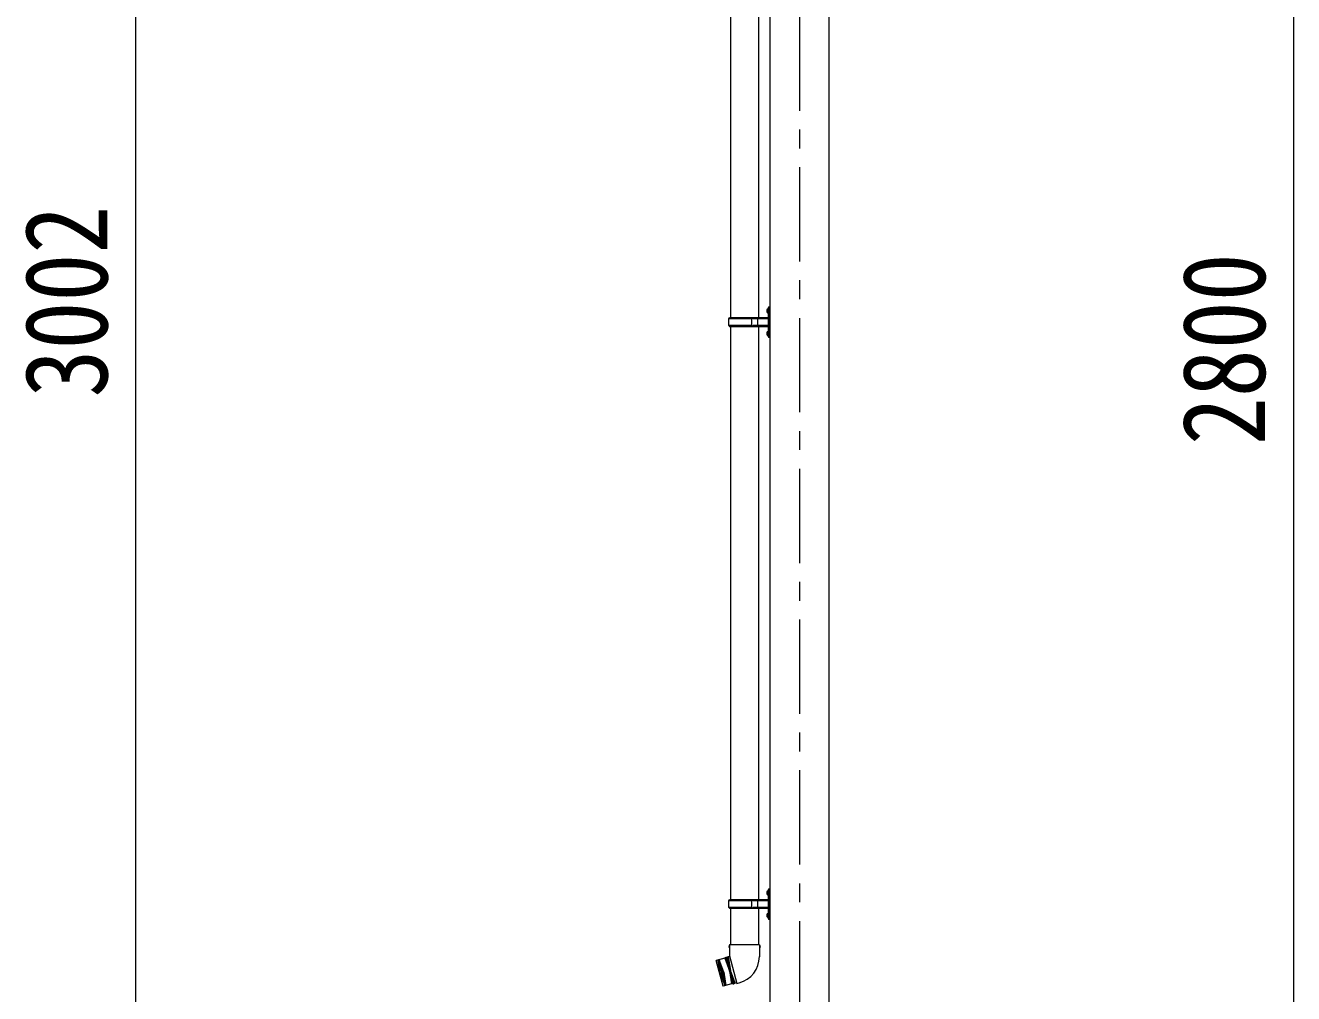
# Model space of a CAD drawing. Units: millimetres at full size, sheet at 1:40. Extents: x -11243 to 11243, y -7760 to 7760.
# Drawn here: x 482 to 3175, y -4679 to -2624 of the extents above; entities that cross this region are included whole.
import ezdxf
from ezdxf.enums import TextEntityAlignment as Align

# ---------------------------------------------------------------- set-up
doc = ezdxf.new("R2010")
doc.units = ezdxf.units.MM
doc.header["$LTSCALE"] = 40
doc.linetypes.add('CHAIN1', pattern=[8, 5, -1, 1, -1])
doc.layers.add('0-3_ELV2', color=7, linetype='Continuous', lineweight=9)
doc.layers.add('0-6_OTH_LINE', color=6, linetype='Continuous', lineweight=9)
doc.styles.add('ＭＳ ゴシック', font='')
doc.styles.get('ＭＳ ゴシック').set_extended_font_data('MS Gothic')

msp = doc.modelspace()

# ---------------------------------------------------------------- linework, layer by layer
at = {"layer": '0-3_ELV2', "color": 5, "linetype": 'CHAIN1'}
msp.add_line((2125.34, -1645.03), (2125.34, -5265.46), dxfattribs=at)
at = {"layer": '0-3_ELV2', "color": 4}
for p, q in [((2062.84, -1915.95), (2062.84, -5214.85)), ((2187.84, -1915.95), (2187.84, -5214.85))]:
    msp.add_line(p, q, dxfattribs=at)
at = {"layer": '0-3_ELV2'}
for p, q in [((1978.99, -2132.86), (1978.99, -3244.85)), ((2038.69, -2132.86), (2038.69, -3244.85)), ((2056.54, -3227.71), (2058.58, -3228.71)), ((2057.81, -3225.71), (2058.44, -3225.71)), ((2057.81, -3225.71), (2057.81, -3234.01)), ((2058.44, -3225.71), (2058.84, -3226.11)), ((2058.58, -3228.71), (2059.19, -3229.86)), ((2060.84, -3221.36), (2058.84, -3223.36)), ((2058.84, -3223.36), (2058.84, -3284.36)), ((2060.84, -3221.36), (2060.84, -3286.36)), ((2060.84, -3221.36), (2062.84, -3221.36)), ((2062.84, -3286.36), (2062.84, -3221.36)), ((1975.84, -3246.86), (1976.84, -3244.86)), ((1975.84, -3260.86), (1975.84, -3246.86)), ((2024.33, -3246.86), (1975.84, -3246.86)), ((2058.34, -3244.86), (1976.84, -3244.86)), ((2024.33, -3262.86), (2024.33, -3244.86)), ((2025.09, -3244.86), (2027.09, -3246.86)), ((2058.34, -3246.86), (2027.09, -3246.86)), ((2037.46, -3246.86), (2035.46, -3244.86)), ((2037.46, -3260.86), (2037.46, -3246.86)), ((2057.81, -3234.01), (2058.44, -3234.01)), ((1975.84, -3260.86), (1976.84, -3262.86)), ((2024.33, -3260.86), (1975.84, -3260.86)), ((1976.84, -3262.86), (2058.34, -3262.86)), ((1978.99, -3262.85), (1978.99, -4479.86)), ((2025.09, -3262.86), (2027.09, -3260.86)), ((2058.34, -3260.86), (2027.09, -3260.86)), ((2037.46, -3260.86), (2035.46, -3262.86)), ((2038.69, -3262.85), (2038.69, -4479.86)), ((2056.54, -3275.71), (2058.58, -3276.71)), ((2057.81, -3273.71), (2058.44, -3273.71)), ((2057.81, -3273.71), (2057.81, -3282.01)), ((2057.81, -3282.01), (2058.44, -3282.01)), ((2058.44, -3273.71), (2058.44, -3282.01)), ((2058.44, -3273.71), (2058.84, -3274.11)), ((2058.44, -3282.01), (2058.84, -3281.61)), ((2058.58, -3276.71), (2059.19, -3277.86)), ((2058.84, -3284.36), (2060.84, -3286.36)), ((2062.84, -3286.36), (2060.84, -3286.36)), ((2056.54, -4462.71), (2058.58, -4463.71)), ((2057.81, -4460.71), (2058.44, -4460.71)), ((2057.81, -4460.71), (2057.81, -4469.01)), ((2057.81, -4469.01), (2058.44, -4469.01)), ((2058.44, -4460.71), (2058.84, -4461.11)), ((2058.58, -4463.71), (2059.19, -4464.86)), ((2060.84, -4456.36), (2058.84, -4458.36)), ((2058.84, -4458.36), (2058.84, -4519.36)), ((2060.84, -4456.36), (2060.84, -4521.36)), ((2060.84, -4456.36), (2062.84, -4456.36)), ((2062.84, -4521.36), (2062.84, -4456.36)), ((1975.84, -4481.86), (1976.84, -4479.86)), ((1975.84, -4495.86), (1975.84, -4481.86)), ((2024.33, -4481.86), (1975.84, -4481.86)), ((1975.84, -4495.86), (1976.84, -4497.86)), ((2024.33, -4495.86), (1975.84, -4495.86)), ((2058.34, -4479.86), (1976.84, -4479.86)), ((2024.33, -4497.86), (2024.33, -4479.86)), ((2025.09, -4479.86), (2027.09, -4481.86)), ((2025.09, -4497.86), (2027.09, -4495.86)), ((2058.34, -4481.86), (2027.09, -4481.86)), ((2058.34, -4495.86), (2027.09, -4495.86)), ((2037.46, -4481.86), (2035.46, -4479.86)), ((2037.46, -4495.86), (2035.46, -4497.86)), ((2037.46, -4495.86), (2037.46, -4481.86)), ((1976.84, -4497.86), (2058.34, -4497.86)), ((1978.99, -4497.86), (1978.99, -4575.72)), ((2038.69, -4497.86), (2038.69, -4575.72)), ((2056.54, -4510.71), (2058.58, -4511.71)), ((2057.81, -4508.71), (2058.44, -4508.71)), ((2057.81, -4508.71), (2057.81, -4517.01)), ((2057.81, -4517.01), (2058.44, -4517.01)), ((2058.44, -4508.71), (2058.44, -4517.01)), ((2058.44, -4508.71), (2058.84, -4509.11)), ((2058.44, -4517.01), (2058.84, -4516.61)), ((2058.58, -4511.71), (2059.19, -4512.86)), ((2058.84, -4519.36), (2060.84, -4521.36)), ((2062.84, -4521.36), (2060.84, -4521.36)), ((1977.14, -4575.72), (1975.44, -4580.22)), ((2040.54, -4575.72), (1977.14, -4575.72)), ((1977.14, -4575.72), (1977.28, -4598.96)), ((2040.54, -4575.72), (2040.39, -4600.72)), ((1966.78, -4603.85), (1948.91, -4608.64)), ((1969.42, -4602.11), (1966.78, -4603.85)), ((1969.42, -4602.11), (1971.35, -4601.59)), ((1984.51, -4658.42), (1969.42, -4602.11)), ((1974.31, -4601.05), (1971.35, -4601.59)), ((1971.35, -4601.59), (1986.44, -4657.9)), ((1977.21, -4600.28), (1974.31, -4601.05)), ((1974.31, -4601.05), (1978.89, -4629.75)), ((1977.17, -4580.72), (1975.44, -4580.22)), ((1977.28, -4598.96), (1976.88, -4599.07)), ((1976.88, -4599.07), (1992.49, -4657.31)), ((1948.55, -4609.25), (1948.91, -4608.64)), ((1948.55, -4609.25), (1962.87, -4662.66)), ((1963.48, -4663.02), (1948.91, -4608.64)), ((1952.77, -4607.6), (1967.34, -4661.98)), ((1957.16, -4635.57), (1952.77, -4607.6)), ((1954.7, -4607.08), (1969.27, -4661.47)), ((1964.89, -4633.5), (1954.7, -4607.08)), ((1989.27, -4656.88), (1978.89, -4629.75)), ((1957.16, -4635.57), (1967.34, -4661.98)), ((1981.35, -4658.23), (1963.48, -4663.02)), ((1964.89, -4633.5), (1969.27, -4661.47)), ((1984.51, -4658.42), (1981.35, -4658.23)), ((1984.51, -4658.42), (1986.44, -4657.9)), ((1989.27, -4656.88), (1986.44, -4657.9)), ((1992.17, -4656.11), (1989.27, -4656.88)), ((1992.49, -4657.31), (1997.4, -4656)), ((1963.48, -4663.02), (1962.87, -4662.66))]:
    msp.add_line(p, q, dxfattribs=at)
for points in [[(2056.54, -3232), (2058.58, -3231.01), (2059.19, -3229.86)], [(2058.44, -3225.71), (2058.44, -3234.01), (2058.84, -3233.61)], [(2056.54, -3280), (2058.58, -3279.01), (2059.19, -3277.86)], [(2056.54, -4467), (2058.58, -4466.01), (2059.19, -4464.86)], [(2058.44, -4460.71), (2058.44, -4469.01), (2058.84, -4468.61)], [(2056.54, -4515), (2058.58, -4514.01), (2059.19, -4512.86)], [(2040.54, -4575.72), (2042.04, -4580.22), (2040.51, -4580.72)], [(1966.78, -4603.85), (1976.96, -4630.26), (1981.35, -4658.23)]]:
    msp.add_lwpolyline(points, dxfattribs=at)
for centre, radius, start, end in [((2062.14, -3229.86), 6, 136.21765, 223.78235), ((2058.34, -3244.36), 0.5, 270, 0), ((2058.34, -3246.36), 0.5, 270, 0), ((2062.14, -3277.86), 6, 136.21765, 223.78235), ((2058.34, -3261.36), 0.5, 0, 90), ((2058.34, -3263.36), 0.5, 0, 90), ((2062.14, -4464.86), 6, 136.21765, 223.78235), ((2058.34, -4479.36), 0.5, 270, 0), ((2058.34, -4481.36), 0.5, 270, 0), ((2058.34, -4496.36), 0.5, 0, 90), ((2062.14, -4512.86), 6, 136.21765, 223.78235), ((2058.34, -4498.36), 0.5, 0, 90), ((1982.39, -4599.98), 58, 285, 359.65623)]:
    msp.add_arc(centre, radius, start, end, dxfattribs=at)
at = {"layer": '0-6_OTH_LINE'}
for p, q in [((716.87, -4714.85), (716.87, -1712.62)), ((3174.73, -1914.85), (3174.73, -4714.85))]:
    msp.add_line(p, q, dxfattribs=at)

# ---------------------------------------------------------------- texts
at = {"layer": '0-3_ELV2', "style": 'ＭＳ ゴシック', "width": 0.85}
for s, p in [('3002', (708.87, -3413.74)), ('2800', (3166.73, -3514.85))]:
    msp.add_text(s, height=176, rotation=90, dxfattribs=at).set_placement(p, align=Align.BOTTOM_LEFT)

doc.saveas('drawing.dxf')
